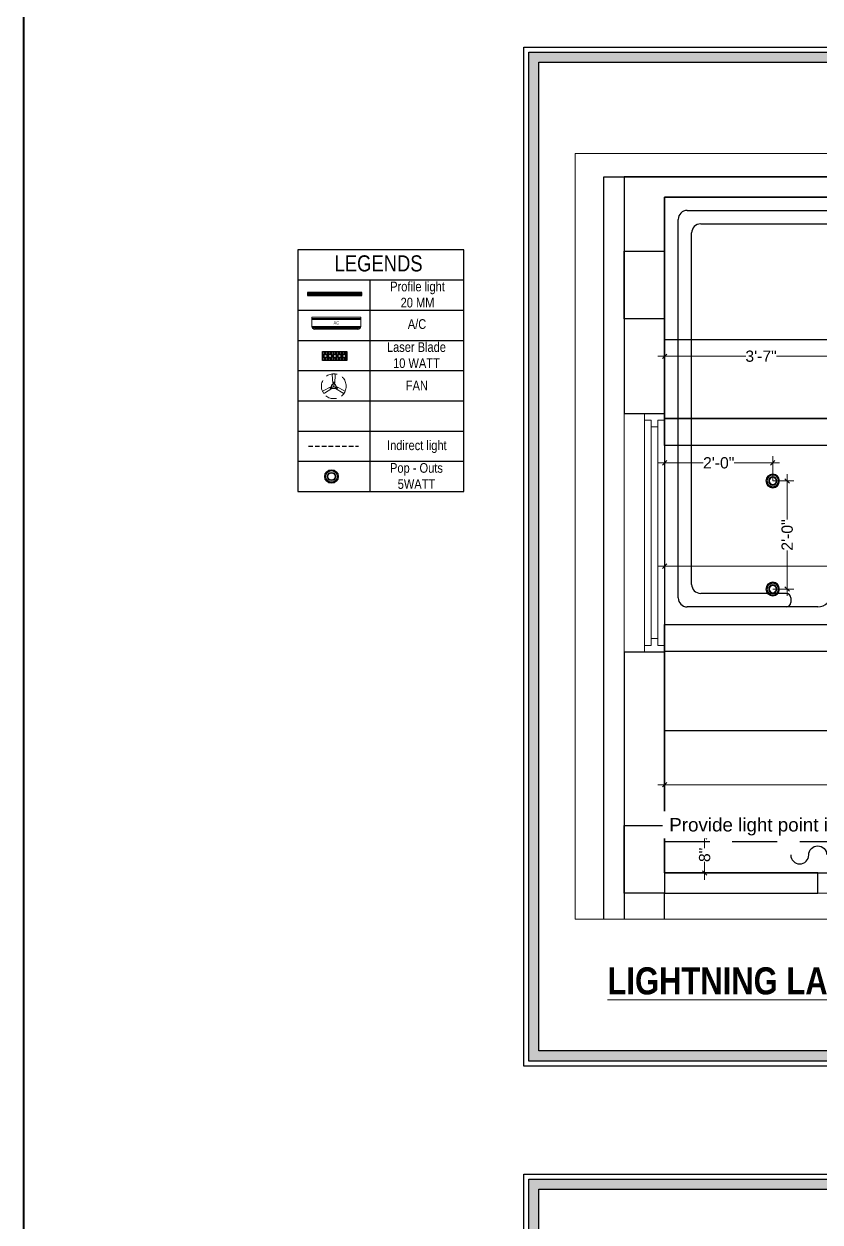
# Model space of a CAD drawing. Header units: millimetres. Extents: x 145796 to 148307, y -176303 to -174465.
# Drawn here: x 145795.5 to 145972.3, y -174982.4 to -174716.5 of the extents above; entities that cross this region are included whole.
import ezdxf

# ---------------------------------------------------------------- set-up
doc = ezdxf.new("R2010")
doc.units = ezdxf.units.MM
doc.header["$MEASUREMENT"] = 0
doc.header["$PDMODE"] = 2
doc.linetypes.add('DASHED', pattern=[0.75, 0.5, -0.25])
doc.linetypes.add('DASHEDX2', pattern=[1.5, 1, -0.5])
doc.layers.get('Defpoints').update_dxf_attribs({"color": 220})
for name, color, linetype, lineweight in [('COLUMN', 1, 'Continuous', 30), ('DIM.', 250, 'Continuous', 13), ('dim05', 1, 'Continuous', 13), ('Electrical', 84, 'Continuous', 30), ('FALSE CEILING', 6, 'Continuous', 30), ('FUR1', 1, 'Continuous', 0), ('FURNITURE', 32, 'Continuous', 9), ('furniture 1', 32, 'Continuous', 30), ('Labelling', 1, 'Continuous', 25), ('NAME PLATE', 7, 'Continuous', 25), ('SECOND FLOOR', 7, 'Continuous', 9), ('SECOND FLOOR  ( PLINE )', 251, 'Continuous', 30), ('SECOND FLOOR ( DW_RAIL )', 7, 'Continuous', 9), ('wall', 7, 'Continuous', 30)]:
    doc.layers.add(name, color=color, linetype=linetype, lineweight=lineweight)
doc.layers.add('XX~SLAB ( PLINE )', color=251, linetype='Continuous', plot=False)
doc.styles.add('Aerial', font='arial.ttf')
doc.styles.get("Standard").update_dxf_attribs({"font": 'arial.ttf', "height": 6})
doc.styles.add('style4', font='ARIALN.TTF')
doc.dimstyles.new('Cn_BT_9 ( BOLD )', dxfattribs={"dimtxt": 2.5, "dimasz": 1, "dimexe": 1.5, "dimexo": 0, "dimgap": 0.09, "dimtad": 0, "dimdec": 0, "dimzin": 3, "dimdsep": 46, "dimlunit": 4, "dimtxsty": 'Aerial', "dimblk": 'OBLIQUE', "dimcen": 0.09, "dimdle": 1.5, "dimclrd": 1, "dimclre": 1, "dimclrt": 5, "dimadec": 0, "dimazin": 0, "dimtfac": 0.75, "dimtdec": 0, "dimtofl": 0, "dimtmove": 0, "dimatfit": 3, "dimldrblk": 'OBLIQUE', "dimfxl": 0, "dimtolj": 1, "dimtzin": 0, "dimlwd": 15, "dimlwe": 15, "dimarcsym": 0})

# ---------------------------------------------------------------- blocks, each defined once
blk = doc.blocks.new('ceiling')
at = {"layer": 'FURNITURE', "color": 9, "lineweight": 30, "true_color": 0xc7c8ca}
for p, q in [((142902.89, -176935.37, -0.13), (142902.89, -176851.37, -0.13)), ((142904.89, -176849.37, -0.13), (143012.89, -176849.37, -0.13)), ((142907.89, -176852.37, -0.13), (143014.89, -176852.37, -0.13)), ((142905.89, -176932.37, -0.13), (142905.89, -176854.37, -0.13)), ((142926.89, -176934.37, -0.13), (142907.89, -176934.37, -0.13)), ((142927.89, -176935.37, -0.13), (142927.89, -176936.37, -0.13)), ((142933.89, -176937.37, -0.13), (142904.89, -176937.37, -0.13))]:
    blk.add_line(p, q, dxfattribs=at)
at = {"layer": 'FURNITURE', "color": 3, "linetype": 'DASHEDX2', "lineweight": 30, "ltscale": 10}
blk.add_line((142899.89, -176989.42, -0.13), (143113.89, -176989.42, -0.13), dxfattribs=at)
at = {"layer": 'FURNITURE', "color": 9, "lineweight": 30, "ltscale": 10, "true_color": 0xc7c8ca}
blk.add_lwpolyline([(143113.89, -176996.42), (143113.89, -176988.42), (142899.89, -176988.42), (142899.89, -176996.42)], close=True, dxfattribs=at)
at = {"layer": 'FURNITURE', "color": 9, "lineweight": 25, "true_color": 0xc7c8ca, "elevation": -0.13}
blk.add_lwpolyline([(142927.89, -176992.42, 1), (142931.89, -176992.42, -1), (142935.89, -176992.42, 1)], format="xyb", dxfattribs=at)
at = {"layer": 'FURNITURE', "color": 9, "lineweight": 30, "true_color": 0xc7c8ca}
for centre, radius, start, end in [((142904.89, -176851.37, -0.13), 2, 90, 180), ((142907.89, -176854.37, -0.13), 2, 90, 180), ((142907.89, -176932.37, -0.13), 2, 180, 270), ((142904.89, -176935.37, -0.13), 2, 180, 270), ((142926.89, -176935.37, -0.13), 1, 0, 90), ((142926.89, -176936.37, -0.13), 1, 270, 0), ((142933.89, -176934.37, -0.13), 3, 270, 0)]:
    blk.add_arc(centre, radius, start, end, dxfattribs=at)
blk = doc.blocks.new('_Oblique')
at = {"layer": 'wall', "color": 0, "lineweight": -2}
blk.add_line((-0.5, -0.5), (0.5, 0.5), dxfattribs=at)
blk = doc.blocks.new('*D89')
at = {"layer": 'Defpoints', "color": 0, "ltscale": 10, "transparency": 16777216}
for p in [(145944.35, -174896.88, -0.13), (145944.35, -174904.88, -0.13), (145946.65, -174904.88)]:
    blk.add_point(p, dxfattribs=at)
at = {"layer": 'FURNITURE', "color": 1, "lineweight": 15, "ltscale": 10, "transparency": 16777216}
for p, q in [((145944.35, -174896.88), (145948.15, -174896.88)), ((145946.65, -174895.38), (145946.65, -174899.35)), ((145944.35, -174904.88), (145948.15, -174904.88)), ((145946.65, -174906.38), (145946.65, -174902.41))]:
    blk.add_line(p, q, dxfattribs=at)
for p, rotation in [((145946.65, -174896.88), 90), ((145946.65, -174904.88), 270)]:
    blk.add_blockref('_Oblique', p, dxfattribs=dict(at, rotation=rotation))
at = {"layer": 'FURNITURE', "color": 5, "lineweight": 30, "ltscale": 10, "transparency": 16777216, "insert": (145946.65, -174900.88), "char_height": 2.5, "attachment_point": 5, "rotation": 90, "style": 'Aerial'}
blk.add_mtext('\\A1;8"', dxfattribs=at)
blk = doc.blocks.new('LAYOUT FILE')
at = {"layer": 'NAME PLATE', "true_color": 0xd39e00}
h = blk.add_hatch(color=42, dxfattribs=at)
h.paths.add_polyline_path([(3346889.83, -513806.18), (3346889.83, -514260.7), (3347535.56, -514260.7), (3347535.56, -513806.18)])
h.paths.add_polyline_path([(3346894.36, -513810.71), (3347531.03, -513810.71), (3347531.03, -514256.17), (3346894.36, -514256.17)], flags=16)
at = {"layer": 'NAME PLATE', "color": 42, "true_color": 0xd39e00}
for points in [[(3346887.56, -513803.91), (3347537.83, -513803.91), (3347537.83, -514262.96), (3346887.56, -514262.96)], [(3346889.83, -513806.18), (3347535.56, -513806.18), (3347535.56, -514260.7), (3346889.83, -514260.7)], [(3346894.36, -513810.71), (3347531.03, -513810.71), (3347531.03, -514256.17), (3346894.36, -514256.17)]]:
    blk.add_lwpolyline(points, close=True, dxfattribs=at)
blk = doc.blocks.new('3we')
at = {"layer": 'Electrical', "color": 18, "ltscale": 8, "true_color": 0x000000}
for radius in [1.5, 1.3, 0.904, 0.804]:
    blk.add_circle((56069.75, 46700.94), radius, dxfattribs=at)
blk = doc.blocks.new('*D90')
at = {"layer": 'Defpoints', "color": 0, "ltscale": 10, "transparency": 16777216}
for p in [(145961.77, -174817.88), (145961.77, -174841.88, -0.13), (145964.98, -174841.88)]:
    blk.add_point(p, dxfattribs=at)
at = {"layer": 'FURNITURE', "color": 1, "lineweight": 15, "ltscale": 10, "transparency": 16777216}
for p, q in [((145964.98, -174816.38), (145964.98, -174826.44)), ((145961.77, -174817.88), (145966.48, -174817.88)), ((145964.98, -174843.38), (145964.98, -174833.31)), ((145961.77, -174841.88), (145966.48, -174841.88))]:
    blk.add_line(p, q, dxfattribs=at)
for p, rotation in [((145964.98, -174817.88), 90), ((145964.98, -174841.88), 270)]:
    blk.add_blockref('_Oblique', p, dxfattribs=dict(at, rotation=rotation))
at = {"layer": 'FURNITURE', "color": 5, "ltscale": 10, "transparency": 16777216, "insert": (145964.98, -174829.88), "char_height": 2.5, "attachment_point": 5, "rotation": 90, "style": 'Aerial'}
blk.add_mtext('\\A1;2\'-0"', dxfattribs=at)
blk = doc.blocks.new('*D91')
at = {"layer": 'Defpoints', "color": 0, "ltscale": 10, "transparency": 16777216}
for p in [(145980.57, -174790.21), (145937.77, -174795.26, -0.88), (145980.57, -174796.76, -0.88)]:
    blk.add_point(p, dxfattribs=at)
at = {"layer": 'FURNITURE', "color": 1, "lineweight": 15, "ltscale": 10, "transparency": 16777216}
for p, q in [((145936.27, -174790.21), (145955.76, -174790.21)), ((145937.77, -174795.26), (145937.77, -174788.71)), ((145982.07, -174790.21), (145962.58, -174790.21)), ((145980.57, -174796.76), (145980.57, -174788.71))]:
    blk.add_line(p, q, dxfattribs=at)
at = {"layer": 'FURNITURE', "color": 1, "lineweight": 15, "ltscale": 10, "transparency": 16777216, "rotation": 180}
blk.add_blockref('_Oblique', (145937.77, -174790.21), dxfattribs=at)
at = {"layer": 'FURNITURE', "color": 1, "lineweight": 15, "ltscale": 10, "transparency": 16777216}
blk.add_blockref('_Oblique', (145980.57, -174790.21), dxfattribs=at)
at = {"layer": 'FURNITURE', "color": 5, "ltscale": 10, "transparency": 16777216, "insert": (145959.17, -174790.21), "char_height": 2.5, "attachment_point": 5, "style": 'Aerial'}
blk.add_mtext('\\A1;3\'-7"', dxfattribs=at)
blk = doc.blocks.new('*D96')
at = {"layer": 'Defpoints', "color": 0, "ltscale": 10, "transparency": 16777216}
for p in [(145937.77, -174829.88, 0.75), (146044.77, -174829.88, -0.13), (145937.77, -174836.8)]:
    blk.add_point(p, dxfattribs=at)
at = {"layer": 'FURNITURE', "color": 1, "lineweight": 15, "ltscale": 10, "transparency": 16777216}
for p, q in [((145937.77, -174829.88), (145937.77, -174838.3)), ((146044.77, -174829.88), (146044.77, -174838.3)), ((145936.27, -174836.8), (145986.89, -174836.8)), ((146046.27, -174836.8), (145995.66, -174836.8))]:
    blk.add_line(p, q, dxfattribs=at)
at = {"layer": 'FURNITURE', "color": 1, "lineweight": 15, "ltscale": 10, "transparency": 16777216, "rotation": 180}
blk.add_blockref('_Oblique', (145937.77, -174836.8), dxfattribs=at)
at = {"layer": 'FURNITURE', "color": 1, "lineweight": 15, "ltscale": 10, "transparency": 16777216}
blk.add_blockref('_Oblique', (146044.77, -174836.8), dxfattribs=at)
at = {"layer": 'FURNITURE', "color": 5, "ltscale": 10, "transparency": 16777216, "insert": (145991.27, -174836.8), "char_height": 2.5, "attachment_point": 5, "style": 'Aerial'}
blk.add_mtext('\\A1;8\'-11"', dxfattribs=at)
blk = doc.blocks.new('*D107')
at = {"layer": 'Defpoints', "color": 0, "ltscale": 10, "transparency": 16777216}
for p in [(145937.77, -174813.87), (145937.77, -174817.88, -0.13), (145961.77, -174817.88)]:
    blk.add_point(p, dxfattribs=at)
at = {"layer": 'FURNITURE', "color": 1, "lineweight": 15, "ltscale": 10, "transparency": 16777216}
for p, q in [((145936.27, -174813.87), (145946.34, -174813.87)), ((145937.77, -174817.88), (145937.77, -174812.37)), ((145963.27, -174813.87), (145953.2, -174813.87)), ((145961.77, -174817.88), (145961.77, -174812.37))]:
    blk.add_line(p, q, dxfattribs=at)
at = {"layer": 'FURNITURE', "color": 1, "lineweight": 15, "ltscale": 10, "transparency": 16777216, "rotation": 180}
blk.add_blockref('_Oblique', (145937.77, -174813.87), dxfattribs=at)
at = {"layer": 'FURNITURE', "color": 1, "lineweight": 15, "ltscale": 10, "transparency": 16777216}
blk.add_blockref('_Oblique', (145961.77, -174813.87), dxfattribs=at)
at = {"layer": 'FURNITURE', "color": 5, "ltscale": 10, "transparency": 16777216, "insert": (145949.77, -174813.87), "char_height": 2.5, "attachment_point": 5, "style": 'Aerial'}
blk.add_mtext('\\A1;2\'-0"', dxfattribs=at)
blk = doc.blocks.new('*D139')
at = {"layer": 'Defpoints', "color": 0, "ltscale": 10, "transparency": 16777216}
for p in [(145937.77, -174885.31), (145937.77, -174896.88, -0.13), (146044.77, -174896.88, -0.13)]:
    blk.add_point(p, dxfattribs=at)
at = {"layer": 'FURNITURE', "color": 1, "lineweight": 15, "ltscale": 10, "transparency": 16777216}
for p, q in [((145936.27, -174885.31), (145986.89, -174885.31)), ((145937.77, -174896.88), (145937.77, -174883.81)), ((146046.27, -174885.31), (145995.66, -174885.31)), ((146044.77, -174896.88), (146044.77, -174883.81))]:
    blk.add_line(p, q, dxfattribs=at)
at = {"layer": 'FURNITURE', "color": 1, "lineweight": 15, "ltscale": 10, "transparency": 16777216, "rotation": 180}
blk.add_blockref('_Oblique', (145937.77, -174885.31), dxfattribs=at)
at = {"layer": 'FURNITURE', "color": 1, "lineweight": 15, "ltscale": 10, "transparency": 16777216}
blk.add_blockref('_Oblique', (146044.77, -174885.31), dxfattribs=at)
at = {"layer": 'FURNITURE', "color": 5, "ltscale": 10, "transparency": 16777216, "insert": (145991.27, -174885.31), "char_height": 2.5, "attachment_point": 5, "style": 'Aerial'}
blk.add_mtext('\\A1;8\'-11"', dxfattribs=at)
blk = doc.blocks.new('zw$7A8B')
at = {"layer": 'Electrical', "lineweight": 9}
for p, q in [((0, 12), (0, 2.9)), ((0.3, 2.1), (47.7, 2.1)), ((0.8, 1.2), (47.2, 1.2)), ((3, 0), (45, 0))]:
    blk.add_line(p, q, dxfattribs=at)
at = {"layer": 'Electrical', "lineweight": 9, "ltscale": 2}
for p, q in [((0, 12), (48, 12)), ((0, 2.9), (0, 12)), ((48, 12), (48, 2.9)), ((48, 2.9), (0, 2.9))]:
    blk.add_line(p, q, dxfattribs=at)
at = {"layer": 'Electrical', "lineweight": 9, "ltscale": 15}
for p, q in [((0, 10.7), (48, 10.7)), ((0, 9.5), (48, 9.5))]:
    blk.add_line(p, q, dxfattribs=at)
at = {"layer": 'Electrical', "lineweight": 9}
for centre, start, end in [((3.6, 3.6), 191.5479, 261.1486), ((44.4, 3.6), 278.8514, 348.4521)]:
    blk.add_arc(centre, 3.68, start, end, dxfattribs=at)
at = {"layer": 'Electrical', "ltscale": 10, "insert": (21.3, 7.8), "char_height": 2.93, "width": 6.705, "attachment_point": 1}
blk.add_mtext('AC', dxfattribs=at)
blk = doc.blocks.new('li')
at = {"layer": 'Electrical', "lineweight": 25, "true_color": 0x000000}
h = blk.add_hatch(dxfattribs=at)
h.set_pattern_fill('ANSI31', color=18, scale=1.869852, angle=225)
h.set_pattern_definition([(270, (40635.46509, -51051.5062), (0.2337314993, -1e-16), [])])
h.paths.add_polyline_path([(34561.47, -41249.82), (34561.88, -41249.33, -0.675401), (34562.09, -41248.79, -0.15536), (34562.27, -41248.85), (34562.56, -41248.5), (34562.56, -41248.42), (34558.78, -41248.42), (34558.78, -41249.82)])
h.paths.add_polyline_path([(34559.19, -41249.41, -1), (34559.19, -41248.79, -1)], flags=16)
h.paths.add_polyline_path([(34559.91, -41248.79, -1), (34559.91, -41249.41, -1)], flags=16)
h.paths.add_polyline_path([(34559.19, -41249.35, -1), (34559.19, -41248.86, -1)], flags=0)
h.paths.add_polyline_path([(34559.91, -41248.86, -1), (34559.91, -41249.35, -1)], flags=0)
h.paths.add_polyline_path([(34560.64, -41248.79, -1), (34560.64, -41249.41, -1)], flags=16)
h.paths.add_polyline_path([(34560.64, -41248.86, -1), (34560.64, -41249.35, -1)], flags=0)
h.paths.add_polyline_path([(34561.37, -41248.79, -1), (34561.37, -41249.41, -1)], flags=16)
h.paths.add_polyline_path([(34561.37, -41248.86, -1), (34561.37, -41249.35, -1)], flags=0)
h.paths.add_polyline_path([(34561.88, -41249.33), (34561.47, -41249.82), (34562.56, -41249.82), (34562.56, -41248.5), (34562.27, -41248.85, -0.731062), (34562.09, -41249.41, -0.193744)], flags=17)
at = {"layer": 'Electrical', "color": 240, "true_color": 0xed1f24}
blk.add_lwpolyline([(34562.56, -41249.82), (34558.78, -41249.82), (34558.78, -41248.42), (34562.56, -41248.42)], close=True, dxfattribs=at)
at = {"layer": 'Electrical', "color": 18, "lineweight": 25, "true_color": 0x000000}
for centre, radius in [((34559.19, -41249.1), 0.31), ((34559.19, -41249.1), 0.248), ((34559.91, -41249.1), 0.31), ((34559.91, -41249.1), 0.248), ((34560.64, -41249.1), 0.31), ((34560.64, -41249.1), 0.248), ((34561.37, -41249.1), 0.31), ((34561.37, -41249.1), 0.248), ((34562.09, -41249.1), 0.31), ((34562.09, -41249.1), 0.248)]:
    blk.add_circle(centre, radius, dxfattribs=at)

msp = doc.modelspace()

# ---------------------------------------------------------------- linework, layer by layer
at = {"layer": 'COLUMN'}
for p, q in [((145928.77, -174766.88, -0.13), (145937.77, -174766.88, -0.13)), ((145928.77, -174781.88, -0.13), (145928.77, -174766.88, -0.13)), ((145937.77, -174766.88, -0.13), (145937.77, -174781.88, -0.13)), ((145937.77, -174781.88, -0.13), (145928.77, -174781.88, -0.13)), ((145928.77, -174894.38, -0.13), (145937.77, -174894.38, -0.13)), ((145928.77, -174909.38, -0.13), (145928.77, -174894.38, -0.13)), ((145937.77, -174894.38, -0.13), (145937.77, -174909.38, -0.13)), ((145937.77, -174909.38, -0.13), (145928.77, -174909.38, -0.13))]:
    msp.add_line(p, q, dxfattribs=at)
at = {"layer": 'Electrical', "color": 0}
for p, q in [((145856.31, -174773.28), (145893.19, -174773.28)), ((145872.3, -174773.28), (145872.3, -174820.22)), ((145856.31, -174779.99), (145893.19, -174779.99)), ((145856.31, -174786.69), (145893.19, -174786.69)), ((145856.31, -174793.4), (145893.19, -174793.4)), ((145856.31, -174800.1), (145893.19, -174800.1)), ((145856.31, -174806.81), (145893.19, -174806.81)), ((145856.31, -174813.51), (145893.19, -174813.51))]:
    msp.add_line(p, q, dxfattribs=at)
at = {"layer": 'Electrical', "lineweight": 15, "ltscale": 20}
for p, q in [((145863.98, -174794.29), (145864.09, -174796.24)), ((145864.55, -174796.24), (145864.65, -174794.29)), ((145863.67, -174796.96), (145861.93, -174797.85)), ((145862.26, -174798.43), (145863.9, -174797.36)), ((145863.52, -174797.25), (145863.84, -174797.06)), ((145863.9, -174797.16), (145863.58, -174797.35)), ((145864.26, -174796.34), (145864.26, -174795.97)), ((145864.37, -174795.97), (145864.37, -174796.34)), ((145865.05, -174797.35), (145864.73, -174797.16)), ((145864.73, -174797.36), (145866.37, -174798.43)), ((145864.79, -174797.06), (145865.11, -174797.25)), ((145866.71, -174797.85), (145864.96, -174796.96))]:
    msp.add_line(p, q, dxfattribs=at)
at = {"layer": 'Electrical', "color": 0}
msp.add_lwpolyline([(145893.19, -174766.58), (145856.31, -174766.58), (145856.31, -174820.22), (145893.19, -174820.22)], close=True, dxfattribs=at)
at = {"layer": 'Electrical', "color": 152, "lineweight": 30, "true_color": 0x2776bb}
msp.add_lwpolyline([(145858.47, -174776.75), (145870.52, -174776.75), (145870.52, -174776.04), (145858.47, -174776.04)], close=True, dxfattribs=at)
at = {"layer": 'Electrical', "color": 1, "lineweight": 30, "ltscale": 8}
for points in [[(145870.45, -174776.17), (145870.45, -174776.62), (145858.53, -174776.62), (145858.53, -174776.17)], [(145870.44, -174776.18), (145870.44, -174776.61), (145858.54, -174776.61), (145858.54, -174776.18)]]:
    msp.add_lwpolyline(points, close=True, dxfattribs=at)
at = {"layer": 'Electrical', "linetype": 'DASHED', "lineweight": 15, "ltscale": 5}
msp.add_circle((145864.32, -174796.86), 2.76, dxfattribs=at)
at = {"layer": 'Electrical', "lineweight": 15, "ltscale": 20}
for centre, major_axis, start_param, end_param in [((145864.32, -174794.48), (0.269, 0.269), -0.272136, 1.842967), ((145864.32, -174795.99), (0.0433, 0.0433), -0.465536, 1.983618), ((145862.26, -174798.05), (0.269, -0.269), 3.393055, 5.508159), ((145863.57, -174797.29), (0.0433, -0.0433), 3.199655, 5.648809), ((145863.67, -174797.02), (0.044, -0.044), 0.978238, 2.373008), ((145864.01, -174797.03), (0.196, -0.196), 3.855511, 4.241762), ((145864.32, -174796.86), (0.366, -0.366), 3.14161, 9.424795), ((145864.01, -174797.03), (0.196, -0.196), 4.659452, 5.045703), ((145864.32, -174796.86), (0.325, -0.325), 1.749190548672175e-05, 6.283202799085073), ((145863.85, -174797.33), (0.044, 0.044), -1.325776, 0.068994), ((145864.14, -174796.21), (0.044, 0.044), 2.863014, 4.257784), ((145864.32, -174796.5), (0.196, -0.196), 2.565057, 2.951308), ((145864.32, -174796.86), (0.0814, 0.0814), 1.570814, 7.853999), ((145864.32, -174796.5), (0.196, 0.196), 0.19032, 0.57657), ((145864.49, -174796.21), (0.044, -0.044), 5.167028, 6.561799), ((145864.79, -174797.33), (0.044, -0.044), 3.072633, 4.467404), ((145864.62, -174797.03), (0.196, 0.196), 4.37911, 4.765361), ((145864.62, -174797.03), (0.196, 0.196), 5.183051, 5.569301), ((145864.96, -174797.02), (0.044, -0.044), 2.339416, 3.734186), ((145865.07, -174797.29), (0.0433, 0.0433), 3.723254, 6.172408), ((145866.38, -174798.05), (0.269, -0.269), 5.48745, 7.602554)]:
    msp.add_ellipse(centre, major_axis=major_axis, ratio=1, start_param=start_param, end_param=end_param, dxfattribs=at)
at = {"layer": 'FALSE CEILING', "lineweight": 25}
for points, elevation in [([(146151.77, -174896.88), (146151.77, -174754.88), (145937.77, -174754.88), (145937.77, -174896.88)], -0.13), ([(146151.77, -174786.49), (146151.77, -174804.03), (145937.77, -174804.03), (145937.77, -174786.49)], -0.88), ([(146151.77, -174804.03), (146151.77, -174810.03), (145937.77, -174810.03), (145937.77, -174804.03)], -0.88), ([(146151.77, -174849.72), (146151.77, -174855.72), (145937.77, -174855.72), (145937.77, -174849.72)], -0.88), ([(145937.77, -174855.72), (145937.77, -174873.26), (146151.77, -174873.26), (146151.77, -174855.72)], -0.88), ([(145937.77, -174896.88), (145937.77, -174904.88), (146151.77, -174904.88), (146151.77, -174896.88)], -0.13)]:
    msp.add_lwpolyline(points, close=True, dxfattribs=dict(at, elevation=elevation))
at = {"layer": 'FURNITURE', "color": 3, "linetype": 'DASHEDX2', "lineweight": 30}
msp.add_line((145858.67, -174810.16), (145869.8, -174810.16), dxfattribs=at)
at = {"layer": 'FURNITURE', "color": 3, "lineweight": 40, "ltscale": 10}
msp.add_lwpolyline([(145795.53, -174465.15), (148306.79, -174465.15), (148306.79, -175526.09), (145795.53, -175526.09)], close=True, dxfattribs=at)
at = {"layer": 'Labelling', "lineweight": 0, "ltscale": 10}
for p, q in [((146166.04, -174745.2), (145917.9, -174745.2)), ((145917.9, -174745.2), (145917.9, -174915.13)), ((145917.9, -174915.13), (146166.04, -174915.13))]:
    msp.add_line(p, q, dxfattribs=at)
at = {"layer": 'SECOND FLOOR'}
for p, q in [((145928.77, -174750.38, -0.13), (146166.04, -174750.38, -0.13)), ((145928.77, -174750.38, -0.13), (145928.77, -174915.13, -0.13)), ((145937.77, -174904.88, -0.13), (145937.77, -174754.88, -0.13)), ((145937.77, -174754.88, -0.13), (146151.77, -174754.88, -0.13)), ((145937.77, -174802.88, -0.13), (145928.77, -174802.88, -0.13)), ((145937.77, -174855.88, -0.13), (145928.77, -174855.88, -0.13)), ((145937.77, -174904.88, -0.13), (145971.77, -174904.88, -0.13)), ((145971.77, -174909.38, -0.13), (145971.77, -174904.88, -0.13)), ((145937.77, -174909.38, -0.13), (146098.77, -174909.38, -0.13)), ((145937.77, -174915.13, -0.13), (145937.77, -174909.38, -0.13))]:
    msp.add_line(p, q, dxfattribs=at)
at = {"layer": 'SECOND FLOOR  ( PLINE )'}
for p, q in [((146011.77, -174750.38, -0.13), (145928.77, -174750.38, -0.13)), ((145928.77, -174750.38, -0.13), (145928.77, -174802.88, -0.13)), ((145937.77, -174754.88, -0.13), (146011.77, -174754.88, -0.13)), ((145937.77, -174802.88, -0.13), (145937.77, -174754.88, -0.13)), ((145928.77, -174802.88, -0.13), (145937.77, -174802.88, -0.13)), ((145933.27, -174855.88, -0.13), (145928.77, -174855.88, -0.13)), ((145928.77, -174855.88, -0.13), (145928.77, -174915.13, -0.13)), ((145937.77, -174855.88, -0.13), (145933.27, -174855.88, -0.13)), ((145937.77, -174904.88, -0.13), (145937.77, -174855.88, -0.13)), ((145971.77, -174904.88, -0.13), (145937.77, -174904.88, -0.13)), ((145971.77, -174909.38, -0.13), (145971.77, -174904.88, -0.13)), ((145937.77, -174915.13, -0.13), (145937.77, -174909.38, -0.13)), ((145937.77, -174909.38, -0.13), (145971.77, -174909.38, -0.13))]:
    msp.add_line(p, q, dxfattribs=at)
at = {"layer": 'SECOND FLOOR ( DW_RAIL )'}
for p, q in [((145937.77, -174802.88, -0.13), (145933.27, -174802.88, -0.13)), ((145933.27, -174802.88, -0.13), (145933.27, -174804.38, -0.13)), ((145937.77, -174802.88, -0.13), (145933.27, -174802.88, -0.13)), ((145933.27, -174802.88, -0.13), (145933.27, -174855.88, -0.13)), ((145937.77, -174804.38, -0.13), (145937.77, -174802.88, -0.13)), ((145937.77, -174855.88, -0.13), (145937.77, -174802.88, -0.13)), ((145933.27, -174804.38, -0.13), (145934.77, -174804.38, -0.13)), ((145934.77, -174804.38, -0.13), (145934.77, -174805.88, -0.13)), ((145934.77, -174852.88, -0.13), (145934.77, -174805.88, -0.13)), ((145934.77, -174805.88, -0.13), (145936.27, -174805.88, -0.13)), ((145934.77, -174805.88, -0.13), (145936.27, -174805.88, -0.13)), ((145936.27, -174805.88, -0.13), (145936.27, -174804.38, -0.13)), ((145936.27, -174804.38, -0.13), (145937.77, -174804.38, -0.13)), ((145936.27, -174805.88, -0.13), (145936.27, -174852.88, -0.13)), ((145934.77, -174854.38, -0.13), (145933.27, -174854.38, -0.13)), ((145933.27, -174854.38, -0.13), (145933.27, -174855.88, -0.13)), ((145936.27, -174852.88, -0.13), (145934.77, -174852.88, -0.13)), ((145936.27, -174852.88, -0.13), (145934.77, -174852.88, -0.13)), ((145934.77, -174852.88, -0.13), (145934.77, -174854.38, -0.13)), ((145936.27, -174854.38, -0.13), (145936.27, -174852.88, -0.13)), ((145937.77, -174854.38, -0.13), (145936.27, -174854.38, -0.13)), ((145937.77, -174855.88, -0.13), (145937.77, -174854.38, -0.13)), ((145933.27, -174855.88, -0.13), (145937.77, -174855.88, -0.13)), ((145933.27, -174855.88, -0.13), (145937.77, -174855.88, -0.13))]:
    msp.add_line(p, q, dxfattribs=at)
at = {"layer": 'XX~SLAB ( PLINE )'}
for p, q in [((145924.27, -174915.13, -0.13), (145924.27, -174750.38, -0.13)), ((145924.27, -174750.38, -0.13), (146166.04, -174750.38, -0.13))]:
    msp.add_line(p, q, dxfattribs=at)

# ---------------------------------------------------------------- block references
at = {"xscale": 0.2270026752576874, "yscale": 0.2270026752576874, "zscale": 0.2270026752576874}
msp.add_blockref('zw$7A8B', (145859.42, -174784.23), dxfattribs=at)
at = {"layer": 'dim05'}
msp.add_blockref('3we', (89794.06, -221517.83), dxfattribs=at)
at = {"layer": 'dim05', "xscale": -1}
for p in [(202031.52, -221518.82, -0.13), (202031.52, -221542.82, -0.13)]:
    msp.add_blockref('3we', p, dxfattribs=at)
at = {"layer": 'FURNITURE', "lineweight": 30}
msp.add_blockref('ceiling', (3037.88, 2091.54), dxfattribs=at)
at = {"layer": 'furniture 1', "xscale": 1.428492497553112, "yscale": 1.428492497553112, "zscale": 1.428492497553112, "rotation": 180}
msp.add_blockref('li', (195234.16, -233714.19), dxfattribs=at)
at = {"layer": 'NAME PLATE', "lineweight": 0, "xscale": 0.4925794017237956, "yscale": 0.4925794017237956, "zscale": 0.4925794017237956}
for p in [(-1502701.37, 78367.6, 0.13), (-1502701.37, 78117.48, 0.13)]:
    msp.add_blockref('LAYOUT FILE', p, dxfattribs=at)

# ---------------------------------------------------------------- texts
at = {"layer": 'DIM.', "color": 1, "insert": (145925.08, -174925.84), "char_height": 6, "attachment_point": 1}
msp.add_mtext_dynamic_manual_height_columns('{\\fArial Narrow|b1|i0|c0|p34;\\LLIGHTNING LAYOUT}', width=95.4506, gutter_width=1, heights=[0], dxfattribs=at)
at = {"layer": 'FUR1', "color": 1, "attachment_point": 5, "style": 'style4'}
for s, heights, insert, char_height in [('LEGENDS', [2.56], (145874.26, -174769.62), 3.571), ('Profile light\\P20 MM', [8.61], (145882.91, -174776.53), 2.1427), ('A/C', [2.56], (145882.8, -174783.07), 2.143), ('Laser Blade\\P10 WATT', [9.34], (145882.67, -174789.97, -0.72), 2.1427), ('FAN', [2.56], (145882.76, -174796.71), 2.143), ('Indirect light', [2.56], (145882.76, -174810.29), 2.1427), ('Pop - Outs\\P5WATT', [9.34], (145882.67, -174816.79, -0.72), 2.143)]:
    msp.add_mtext_dynamic_manual_height_columns(s, width=48.3213, gutter_width=0.668, heights=heights, dxfattribs=dict(at, insert=insert, char_height=char_height))

# ---------------------------------------------------------------- dimensions: what is measured, and where the dimension line sits
at = {"layer": 'FURNITURE', "ltscale": 10}
for base, p1, p2, picture, middle in [((145980.57, -174790.21), (145937.77, -174795.26, -0.88), (145980.57, -174796.76, -0.88), '*D91', (145959.17, -174790.21)), ((145937.77, -174813.87), (145961.77, -174817.88), (145937.77, -174817.88, -0.13), '*D107', (145949.77, -174813.87)), ((145937.77, -174836.8, -0.88), (146044.77, -174829.88, -1.01), (145937.77, -174829.88, -0.13), '*D96', (145991.27, -174836.8, -0.88))]:
    dim = msp.add_linear_dim(base=base, p1=p1, p2=p2, dimstyle='Cn_BT_9 ( BOLD )', dxfattribs=at)
    dim.commit()
    dim.dimension.update_dxf_attribs({"geometry": picture, "text_midpoint": middle})
dim = msp.add_linear_dim(base=(145964.98, -174841.88), p1=(145961.77, -174817.88), p2=(145961.77, -174841.88, -0.13), angle=90, dimstyle='Cn_BT_9 ( BOLD )', dxfattribs=at)
dim.commit()
dim.dimension.update_dxf_attribs({"geometry": '*D90', "text_midpoint": (145964.98, -174829.88)})
dim = msp.add_linear_dim(base=(145937.77, -174885.31), p1=(146044.77, -174896.88, -0.13), p2=(145937.77, -174896.88, -0.13), dimstyle='Cn_BT_9 ( BOLD )', override={"dimtmove": 1}, dxfattribs=at)
dim.commit()
dim.dimension.update_dxf_attribs({"geometry": '*D139', "text_midpoint": (145991.27, -174885.31)})
at = {"layer": 'FURNITURE', "lineweight": 30, "ltscale": 10}
dim = msp.add_linear_dim(base=(145946.65, -174904.88), p1=(145944.35, -174896.88, -0.13), p2=(145944.35, -174904.88, -0.13), angle=270, dimstyle='Cn_BT_9 ( BOLD )', dxfattribs=at)
dim.commit()
dim.dimension.update_dxf_attribs({"geometry": '*D89', "text_midpoint": (145946.65, -174900.88)})

# ---------------------------------------------------------------- next in the draw order: texts
at = {"layer": 'FUR1', "color": 1, "insert": (145966.88, -174894.64, -0.13), "char_height": 2.9839, "width": 56.1722, "attachment_point": 5, "style": 'style4', "bg_fill": 2}
msp.add_mtext('\\A1;\\pxql;{\\fArial|b0|i0|c0|p34;Provide light point in pelmet}', dxfattribs=at)

doc.saveas('drawing.dxf')
